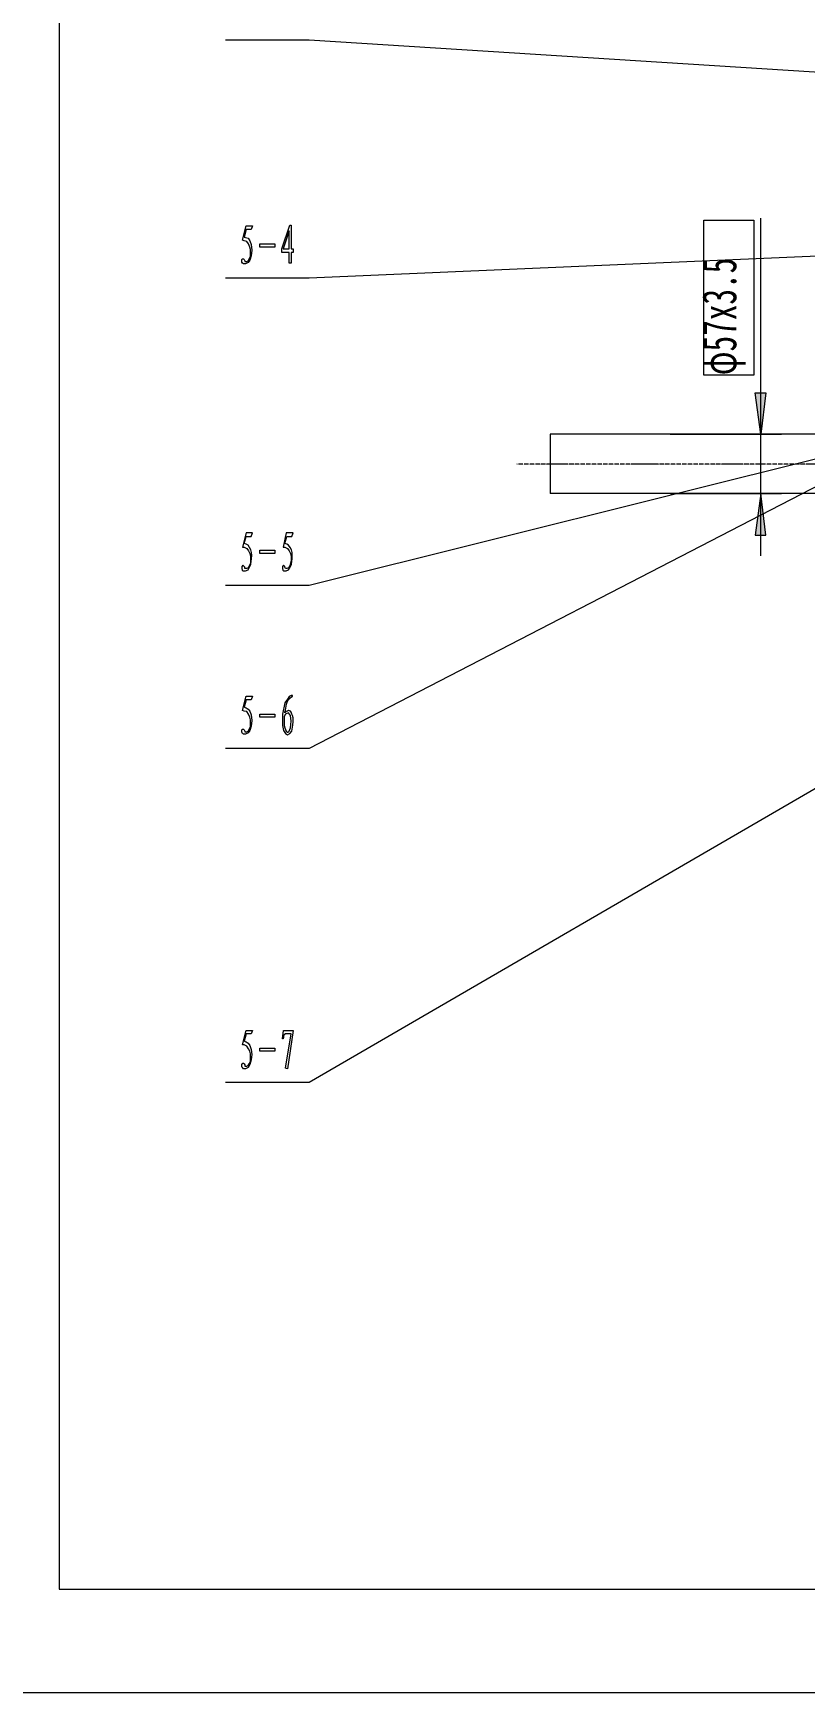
# Model space of a CAD drawing. Header units: millimetres. Extents: x -23892 to 57527, y -540 to 34444.
# Drawn here: x 41054 to 43990, y -540 to 5776 of the extents above; entities that cross this region are included whole.
import ezdxf

# ---------------------------------------------------------------- set-up
doc = ezdxf.new("R2010")
doc.units = ezdxf.units.MM
doc.linetypes.add('AI-Linetype-93', pattern=[21.479999, 16.98, -2.1, 0.3, -2.1])
doc.layers.add('图层 1', color=7, linetype='Continuous')
doc.styles.get("Standard").update_dxf_attribs({"font": ''})
doc.styles.get('Standard').set_extended_font_data('FangSong')

msp = doc.modelspace()

# ---------------------------------------------------------------- hatches: boundary and pattern name
at = {"layer": '图层 1', "lineweight": 0}
for points in [[(43801.1834, 4407.4452), (43841.6374, 4407.4452), (43822.6013, 4250.3929)], [(43801.1834, 3864.908), (43841.6374, 3864.908), (43822.6013, 4024.3228)]]:
    msp.add_hatch(color=7, dxfattribs=at).paths.add_polyline_path(points)

# ---------------------------------------------------------------- linework, layer by layer
at = {"layer": '图层 1', "color": 7, "lineweight": 0, "true_color": 0xffffff}
for p, q in [((41152.732, 11227.387), (41152.732, -144.747)), ((42104.5734, 5749.5353), (41785.705, 5749.5353)), ((46197.4796, 5490.157), (42104.5734, 5749.5353)), ((43822.6401, 3786.3625), (43822.6401, 5071.3638)), ((41849.9396, 4988.0545), (41864.2311, 5042.7807)), ((41864.2311, 5028.5279), (41857.0853, 4999.9835)), ((41857.0853, 4999.9835), (41871.3575, 4995.2196)), ((41864.2311, 5042.7807), (41888.031, 5042.7807)), ((41883.2672, 5028.5279), (41864.2311, 5028.5279)), ((41871.3575, 4995.2196), (41878.5033, 4985.6919)), ((41888.031, 5042.7807), (41883.2672, 5028.5279)), ((41999.8654, 4954.7462), (42030.7917, 5045.182)), ((42028.4098, 5023.764), (42004.6293, 4954.7462)), ((42028.4098, 4954.7462), (42028.4098, 5023.764)), ((42030.7917, 5045.182), (42035.5556, 5045.182)), ((42035.5556, 5045.182), (42035.5556, 4954.7462)), ((46195.0977, 5021.4014), (42104.5734, 4842.9312)), ((41857.0853, 4985.6919), (41849.9396, 4988.0545)), ((41866.6131, 4983.2906), (41857.0853, 4985.6919)), ((41873.7395, 4973.8016), (41866.6131, 4983.2906)), ((41878.5033, 4961.9114), (41873.7395, 4973.8016)), ((41876.1214, 4916.6741), (41880.8853, 4926.2018)), ((41878.5033, 4985.6919), (41883.2672, 4971.4003)), ((41880.8853, 4952.3836), (41878.5033, 4961.9114)), ((41883.2672, 4928.5644), (41878.5033, 4911.9102)), ((41880.8853, 4942.8559), (41880.8853, 4952.3836)), ((41880.8853, 4926.2018), (41880.8853, 4942.8559)), ((41883.2672, 4971.4003), (41885.6491, 4949.9824)), ((41885.6491, 4949.9824), (41883.2672, 4928.5644)), ((41916.5754, 4961.9114), (41916.5754, 4973.8016)), ((41916.5754, 4973.8016), (41973.6836, 4973.8016)), ((41973.6836, 4961.9114), (41916.5754, 4961.9114)), ((41973.6836, 4973.8016), (41973.6836, 4961.9114)), ((41999.8654, 4940.4546), (41999.8654, 4954.7462)), ((42028.4098, 4940.4546), (41999.8654, 4940.4546)), ((42004.6293, 4954.7462), (42028.4098, 4954.7462)), ((42028.4098, 4900.02), (42028.4098, 4940.4546)), ((42035.5556, 4954.7462), (42042.7014, 4954.7462)), ((42042.7014, 4940.4546), (42035.5556, 4940.4546)), ((42035.5556, 4940.4546), (42035.5556, 4900.02)), ((42042.7014, 4954.7462), (42042.7014, 4940.4546)), ((41847.577, 4914.3115), (41849.9396, 4916.6741)), ((41847.577, 4904.7838), (41847.577, 4914.3115)), ((41849.9396, 4900.02), (41847.577, 4904.7838)), ((41849.9396, 4916.6741), (41854.7034, 4916.6741)), ((41854.7034, 4897.6574), (41849.9396, 4900.02)), ((41854.7034, 4916.6741), (41857.0853, 4914.3115)), ((41861.8492, 4897.6574), (41854.7034, 4897.6574)), ((41857.0853, 4914.3115), (41859.4673, 4909.5477)), ((41859.4673, 4909.5477), (41859.4673, 4907.1464)), ((41859.4673, 4907.1464), (41866.6131, 4907.1464)), ((41871.3575, 4902.4213), (41861.8492, 4897.6574)), ((41866.6131, 4907.1464), (41871.3575, 4909.5477)), ((41871.3575, 4909.5477), (41876.1214, 4916.6741)), ((41878.5033, 4911.9102), (41871.3575, 4902.4213)), ((42035.5556, 4900.02), (42028.4098, 4900.02)), ((42104.5734, 4842.9312), (41785.705, 4842.9312)), ((43801.1834, 4407.4452), (43841.6374, 4407.4452)), ((43822.6013, 4250.3929), (43801.1834, 4407.4452)), ((43841.6374, 4407.4452), (43822.6013, 4250.3929)), ((43020.7052, 4250.3929), (43020.7052, 4024.3228)), ((43477.5898, 4250.3929), (43020.7052, 4250.3929)), ((44120.0905, 4250.3929), (43477.5898, 4250.3929)), ((43477.5898, 4250.3929), (43901.1662, 4250.3929)), ((44158.1239, 4186.139), (42104.5347, 3674.5087)), ((44179.5806, 4126.6489), (42104.5734, 3053.4648)), ((46040.3886, 4069.5601), (42104.5347, 1782.755)), ((43477.5898, 4024.3228), (43020.7052, 4024.3228)), ((44120.0905, 4024.3228), (43477.5898, 4024.3228)), ((43477.5898, 4024.3228), (43901.1662, 4024.3228)), ((43822.6013, 4024.3228), (43801.1834, 3864.908)), ((43841.6374, 3864.908), (43822.6013, 4024.3228)), ((43801.1834, 3864.908), (43841.6374, 3864.908)), ((41916.5754, 3795.8902), (41916.5754, 3807.7805)), ((41916.5754, 3807.7805), (41973.6836, 3807.7805)), ((41973.6836, 3795.8902), (41916.5754, 3795.8902)), ((41973.6836, 3807.7805), (41973.6836, 3795.8902)), ((42104.5347, 3674.5087), (41785.6663, 3674.5087)), ((41849.9396, 3198.5881), (41864.2311, 3253.353)), ((41864.2311, 3239.0615), (41857.0853, 3210.5171)), ((41864.2311, 3253.353), (41888.031, 3253.353)), ((41883.2672, 3239.0615), (41864.2311, 3239.0615)), ((41888.031, 3253.353), (41883.2672, 3239.0615)), ((41857.0853, 3196.2255), (41849.9396, 3198.5881)), ((41857.0853, 3210.5171), (41864.2311, 3208.1158)), ((41866.6131, 3193.8629), (41857.0853, 3196.2255)), ((41864.2311, 3208.1158), (41871.3575, 3203.3519)), ((41873.7395, 3184.3352), (41866.6131, 3193.8629)), ((41871.3575, 3203.3519), (41878.5033, 3196.2255)), ((41878.5033, 3172.4449), (41873.7395, 3184.3352)), ((41878.5033, 3196.2255), (41883.2672, 3181.9339)), ((41880.8853, 3162.9172), (41878.5033, 3172.4449)), ((41880.8853, 3153.3895), (41880.8853, 3162.9172)), ((41883.2672, 3181.9339), (41885.6491, 3160.5159)), ((41885.6491, 3160.5159), (41883.2672, 3139.098)), ((41916.5754, 3172.4449), (41916.5754, 3184.3352)), ((41916.5754, 3184.3352), (41973.6836, 3184.3352)), ((41973.6836, 3172.4449), (41916.5754, 3172.4449)), ((41973.6836, 3184.3352), (41973.6836, 3172.4449)), ((42014.1376, 3184.3352), (42009.3738, 3174.8075)), ((42009.3738, 3174.8075), (42009.3738, 3155.7521)), ((42018.9015, 3186.6978), (42014.1376, 3184.3352)), ((42026.0473, 3189.0991), (42018.9015, 3186.6978)), ((42033.1737, 3179.5714), (42026.0473, 3189.0991)), ((42035.5556, 3158.1534), (42033.1737, 3179.5714)), ((42033.1737, 3131.9716), (42035.5556, 3158.1534)), ((41847.577, 3124.8451), (41849.9396, 3127.2077)), ((41847.577, 3115.3174), (41847.577, 3124.8451)), ((41849.9396, 3110.5536), (41847.577, 3115.3174)), ((41849.9396, 3127.2077), (41854.7034, 3127.2077)), ((41854.7034, 3108.191), (41849.9396, 3110.5536)), ((41854.7034, 3127.2077), (41857.0853, 3124.8451)), ((41861.8492, 3108.191), (41854.7034, 3108.191)), ((41857.0853, 3124.8451), (41859.4673, 3120.0813)), ((41859.4673, 3120.0813), (41859.4673, 3117.68)), ((41859.4673, 3117.68), (41866.6131, 3117.68)), ((41871.3575, 3112.9549), (41861.8492, 3108.191)), ((41866.6131, 3117.68), (41871.3575, 3120.0813)), ((41871.3575, 3120.0813), (41876.1214, 3127.2077)), ((41878.5033, 3122.4438), (41871.3575, 3112.9549)), ((41876.1214, 3127.2077), (41880.8853, 3136.7354)), ((41883.2672, 3139.098), (41878.5033, 3122.4438)), ((41880.8853, 3136.7354), (41880.8853, 3153.3895)), ((42009.3738, 3155.7521), (42009.3738, 3141.4993)), ((42009.3738, 3141.4993), (42011.7557, 3131.9716)), ((42011.7557, 3131.9716), (42016.5195, 3120.0813)), ((42016.5195, 3120.0813), (42021.2834, 3115.3174)), ((42021.2834, 3115.3174), (42023.6653, 3115.3174)), ((42023.6653, 3115.3174), (42028.4098, 3120.0813)), ((42028.4098, 3120.0813), (42033.1737, 3131.9716)), ((42104.5734, 3053.4648), (41785.705, 3053.4648)), ((41849.9396, 1925.5157), (41864.2311, 1980.242)), ((41864.2311, 1968.3517), (41857.0853, 1939.8073)), ((41864.2311, 1980.242), (41888.031, 1980.242)), ((41883.2672, 1968.3517), (41864.2311, 1968.3517)), ((41888.031, 1980.242), (41883.2672, 1968.3517)), ((42002.2474, 1949.2963), (42007.0112, 1980.242)), ((42007.0112, 1980.242), (42042.7014, 1980.242)), ((42009.3738, 1963.5878), (42007.0112, 1958.824)), ((42007.0112, 1958.824), (42007.0112, 1954.0601)), ((42014.1376, 1968.3517), (42009.3738, 1963.5878)), ((42016.5195, 1968.3517), (42014.1376, 1968.3517)), ((42014.1376, 1837.4812), (42035.5556, 1968.3517)), ((42035.5556, 1968.3517), (42016.5195, 1968.3517)), ((42042.7014, 1980.242), (42021.2834, 1835.08)), ((41857.0853, 1925.5157), (41849.9396, 1925.5157)), ((41857.0853, 1939.8073), (41864.2311, 1937.406)), ((41866.6131, 1920.7519), (41857.0853, 1925.5157)), ((41864.2311, 1937.406), (41871.3575, 1932.6421)), ((41873.7395, 1911.2242), (41866.6131, 1920.7519)), ((41871.3575, 1932.6421), (41878.5033, 1923.1532)), ((41878.5033, 1901.7352), (41873.7395, 1911.2242)), ((41878.5033, 1923.1532), (41883.2672, 1908.8616)), ((41880.8853, 1892.2075), (41878.5033, 1901.7352)), ((41883.2672, 1908.8616), (41885.6491, 1889.8062)), ((41916.5754, 1901.7352), (41916.5754, 1913.6255)), ((41916.5754, 1913.6255), (41973.6836, 1913.6255)), ((41973.6836, 1901.7352), (41916.5754, 1901.7352)), ((41973.6836, 1913.6255), (41973.6836, 1901.7352)), ((42004.6293, 1949.2963), (42002.2474, 1949.2963)), ((42007.0112, 1954.0601), (42004.6293, 1949.2963)), ((41847.577, 1851.7341), (41852.3215, 1856.4979)), ((41847.577, 1842.2451), (41847.577, 1851.7341)), ((41849.9396, 1839.8438), (41847.577, 1842.2451)), ((41854.7034, 1835.08), (41849.9396, 1839.8438)), ((41852.3215, 1856.4979), (41854.7034, 1856.4979)), ((41854.7034, 1856.4979), (41857.0853, 1854.1354)), ((41861.8492, 1835.08), (41854.7034, 1835.08)), ((41857.0853, 1854.1354), (41859.4673, 1849.3715)), ((41859.4673, 1849.3715), (41859.4673, 1844.6077)), ((41859.4673, 1844.6077), (41866.6131, 1844.6077)), ((41871.3575, 1839.8438), (41861.8492, 1835.08)), ((41866.6131, 1844.6077), (41871.3575, 1846.9702)), ((41871.3575, 1846.9702), (41876.1214, 1854.1354)), ((41878.5033, 1851.7341), (41871.3575, 1839.8438)), ((41876.1214, 1854.1354), (41880.8853, 1863.6631)), ((41883.2672, 1868.4269), (41878.5033, 1851.7341)), ((41880.8853, 1882.6798), (41880.8853, 1892.2075)), ((41880.8853, 1863.6631), (41880.8853, 1882.6798)), ((41885.6491, 1889.8062), (41883.2672, 1868.4269)), ((42021.2834, 1835.08), (42014.1376, 1837.4812)), ((42104.5734, 1782.755), (41785.705, 1782.755)), ((41152.732, -144.747), (57129.3831, -144.747)), ((57526.7776, -539.7596), (24188.5301, -539.7596))]:
    msp.add_line(p, q, dxfattribs=at)
at = {"layer": '图层 1', "lineweight": 0}
for p, q in [((43606.0977, 4474.0617), (43606.0977, 5064.1987)), ((43606.0977, 5064.1987), (43796.4582, 5064.1987)), ((43796.4582, 5064.1987), (43796.4582, 4474.0617)), ((43796.4582, 4474.0617), (43606.0977, 4474.0617)), ((43801.1834, 4407.4452), (43841.6374, 4407.4452)), ((43822.6013, 4250.3929), (43801.1834, 4407.4452)), ((43841.6374, 4407.4452), (43822.6013, 4250.3929)), ((43822.6013, 4024.3228), (43801.1834, 3864.908)), ((43841.6374, 3864.908), (43822.6013, 4024.3228)), ((43801.1834, 3864.908), (43841.6374, 3864.908))]:
    msp.add_line(p, q, dxfattribs=at)
at = {"layer": '图层 1', "color": 18, "lineweight": 0, "true_color": 0x000000}
for p, q in [((43606.0977, 4474.0617), (43606.0977, 5064.1987)), ((43606.0977, 5064.1987), (43796.4582, 5064.1987)), ((43796.4582, 5064.1987), (43796.4582, 4474.0617)), ((43796.4582, 4474.0617), (43606.0977, 4474.0617))]:
    msp.add_line(p, q, dxfattribs=at)
at = {"layer": '图层 1', "color": 7, "linetype": 'AI-Linetype-93', "lineweight": 0, "true_color": 0xffffff}
msp.add_line((46504.4578, 4136.1766), (42894.5986, 4136.1766), dxfattribs=at)
at = {"layer": '图层 1', "color": 7, "lineweight": 0, "true_color": 0xffffff}
for points, knots in [([(41880.8853, 3776.8348), (41880.8853, 3776.8348), (41880.8853, 3786.3625), (41880.8853, 3786.3625), (41880.8853, 3786.3625), (41878.5033, 3795.8902), (41878.5033, 3795.8902), (41878.5033, 3795.8902), (41873.7395, 3805.4179), (41873.7395, 3805.4179), (41873.7395, 3805.4179), (41866.6131, 3814.9069), (41866.6131, 3814.9069), (41866.6131, 3814.9069), (41857.0853, 3819.6707), (41857.0853, 3819.6707), (41857.0853, 3819.6707), (41849.9396, 3819.6707), (41849.9396, 3819.6707), (41849.9396, 3819.6707), (41864.2311, 3874.397), (41864.2311, 3874.397), (41864.2311, 3874.397), (41888.031, 3874.397), (41888.031, 3874.397), (41888.031, 3874.397), (41883.2672, 3860.1441), (41883.2672, 3860.1441), (41883.2672, 3860.1441), (41864.2311, 3860.1441), (41864.2311, 3860.1441), (41864.2311, 3860.1441), (41857.0853, 3833.9623), (41857.0853, 3833.9623), (41857.0853, 3833.9623), (41864.2311, 3831.561), (41864.2311, 3831.561), (41864.2311, 3831.561), (41871.3575, 3826.8359), (41871.3575, 3826.8359), (41889.9288, 3808.5938), (41887.7793, 3768.469), (41878.5033, 3745.9278), (41878.5033, 3745.9278), (41871.3575, 3733.9988), (41871.3575, 3733.9988), (41871.3575, 3733.9988), (41861.8492, 3729.2737), (41861.8492, 3729.2737), (41846.9379, 3727.7245), (41847.0929, 3734.7734), (41847.577, 3745.9278), (41847.577, 3745.9278), (41852.3215, 3750.6529), (41852.3215, 3750.6529), (41852.3215, 3750.6529), (41854.7034, 3748.2904), (41854.7034, 3748.2904), (41854.7034, 3748.2904), (41857.0853, 3745.9278), (41857.0853, 3745.9278), (41857.0853, 3745.9278), (41859.4673, 3743.5265), (41859.4673, 3743.5265), (41859.4673, 3743.5265), (41859.4673, 3738.7627), (41859.4673, 3738.7627), (41859.4673, 3738.7627), (41866.6131, 3738.7627), (41866.6131, 3738.7627), (41866.6131, 3738.7627), (41871.3575, 3741.164), (41871.3575, 3741.164), (41871.3575, 3741.164), (41876.1214, 3748.2904), (41876.1214, 3748.2904), (41876.1214, 3748.2904), (41880.8853, 3757.8181), (41880.8853, 3757.8181), (41880.8853, 3757.8181), (41880.8853, 3776.8348), (41880.8853, 3776.8348)], [0, 0, 0, 0, 1, 1, 1, 2, 2, 2, 3, 3, 3, 4, 4, 4, 5, 5, 5, 6, 6, 6, 7, 7, 7, 8, 8, 8, 9, 9, 9, 10, 10, 10, 11, 11, 11, 12, 12, 12, 13, 13, 13, 14, 14, 14, 15, 15, 15, 16, 16, 16, 17, 17, 17, 18, 18, 18, 19, 19, 19, 20, 20, 20, 21, 21, 21, 22, 22, 22, 23, 23, 23, 24, 24, 24, 25, 25, 25, 26, 26, 26, 27, 27, 27, 27]), ([(42035.5556, 3776.8348), (42035.5556, 3776.8348), (42035.5556, 3786.3625), (42035.5556, 3786.3625), (42035.5556, 3786.3625), (42033.1737, 3795.8902), (42033.1737, 3795.8902), (42033.1737, 3795.8902), (42028.4098, 3805.4179), (42028.4098, 3805.4179), (42028.4098, 3805.4179), (42021.2834, 3814.9069), (42021.2834, 3814.9069), (42021.2834, 3814.9069), (42011.7557, 3819.6707), (42011.7557, 3819.6707), (42011.7557, 3819.6707), (42004.6293, 3819.6707), (42004.6293, 3819.6707), (42004.6293, 3819.6707), (42016.5195, 3874.397), (42016.5195, 3874.397), (42016.5195, 3874.397), (42042.7014, 3874.397), (42042.7014, 3874.397), (42042.7014, 3874.397), (42037.9375, 3860.1441), (42037.9375, 3860.1441), (42037.9375, 3860.1441), (42018.9015, 3860.1441), (42018.9015, 3860.1441), (42018.9015, 3860.1441), (42011.7557, 3833.9623), (42011.7557, 3833.9623), (42011.7557, 3833.9623), (42018.9015, 3831.561), (42018.9015, 3831.561), (42018.9015, 3831.561), (42026.0473, 3826.8359), (42026.0473, 3826.8359), (42044.5992, 3808.5938), (42042.4496, 3768.469), (42033.1737, 3745.9278), (42033.1737, 3745.9278), (42026.0473, 3733.9988), (42026.0473, 3733.9988), (42026.0473, 3733.9988), (42016.5195, 3729.2737), (42016.5195, 3729.2737), (42001.6083, 3727.7245), (42001.7632, 3734.7734), (42002.2474, 3745.9278), (42002.2474, 3745.9278), (42007.0112, 3750.6529), (42007.0112, 3750.6529), (42007.0112, 3750.6529), (42011.7557, 3745.9278), (42011.7557, 3745.9278), (42011.7557, 3745.9278), (42011.7557, 3743.5265), (42011.7557, 3743.5265), (42011.7557, 3743.5265), (42014.1376, 3738.7627), (42014.1376, 3738.7627), (42014.1376, 3738.7627), (42018.9015, 3738.7627), (42018.9015, 3738.7627), (42018.9015, 3738.7627), (42026.0473, 3741.164), (42026.0473, 3741.164), (42026.0473, 3741.164), (42030.7917, 3748.2904), (42030.7917, 3748.2904), (42030.7917, 3748.2904), (42035.5556, 3767.3458), (42035.5556, 3767.3458), (42035.5556, 3767.3458), (42035.5556, 3776.8348), (42035.5556, 3776.8348)], [0, 0, 0, 0, 1, 1, 1, 2, 2, 2, 3, 3, 3, 4, 4, 4, 5, 5, 5, 6, 6, 6, 7, 7, 7, 8, 8, 8, 9, 9, 9, 10, 10, 10, 11, 11, 11, 12, 12, 12, 13, 13, 13, 14, 14, 14, 15, 15, 15, 16, 16, 16, 17, 17, 17, 18, 18, 18, 19, 19, 19, 20, 20, 20, 21, 21, 21, 22, 22, 22, 23, 23, 23, 24, 24, 24, 25, 25, 25, 26, 26, 26, 26]), ([(42037.9375, 3184.3352), (42037.9375, 3184.3352), (42040.3195, 3179.5714), (42040.3195, 3179.5714), (42040.3195, 3179.5714), (42042.7014, 3170.0437), (42042.7014, 3170.0437), (42042.7014, 3170.0437), (42042.7014, 3153.3895), (42042.7014, 3153.3895), (42042.7014, 3153.3895), (42040.3195, 3134.3728), (42040.3195, 3134.3728), (42040.3195, 3134.3728), (42037.9375, 3120.0813), (42037.9375, 3120.0813), (42037.9375, 3120.0813), (42030.7917, 3110.5536), (42030.7917, 3110.5536), (42030.7917, 3110.5536), (42021.2834, 3105.7897), (42021.2834, 3105.7897), (42021.2834, 3105.7897), (42014.1376, 3110.5536), (42014.1376, 3110.5536), (42014.1376, 3110.5536), (42007.0112, 3122.4438), (42007.0112, 3122.4438), (42007.0112, 3122.4438), (42002.2474, 3141.4993), (42002.2474, 3141.4993), (42002.2474, 3141.4993), (42002.2474, 3184.3352), (42002.2474, 3184.3352), (42002.2474, 3184.3352), (42011.7557, 3227.1712), (42011.7557, 3227.1712), (42011.7557, 3227.1712), (42021.2834, 3241.424), (42021.2834, 3241.424), (42021.2834, 3241.424), (42028.4098, 3250.9517), (42028.4098, 3250.9517), (42028.4098, 3250.9517), (42035.5556, 3255.7156), (42035.5556, 3255.7156), (42035.5556, 3255.7156), (42040.3195, 3255.7156), (42040.3195, 3255.7156), (42040.3195, 3255.7156), (42040.3195, 3250.9517), (42040.3195, 3250.9517), (42040.3195, 3250.9517), (42037.9375, 3250.9517), (42037.9375, 3250.9517), (42011.1747, 3232.516), (42020.4894, 3213.9253), (42011.7557, 3191.4616), (42011.7557, 3191.4616), (42011.7557, 3189.0991), (42011.7557, 3189.0991), (42011.7557, 3189.0991), (42016.5195, 3193.8629), (42016.5195, 3193.8629), (42016.5195, 3193.8629), (42021.2834, 3196.2255), (42021.2834, 3196.2255), (42021.2834, 3196.2255), (42026.0473, 3198.5881), (42026.0473, 3198.5881), (42026.0473, 3198.5881), (42033.1737, 3196.2255), (42033.1737, 3196.2255), (42033.1737, 3196.2255), (42035.5556, 3191.4616), (42035.5556, 3191.4616), (42035.5556, 3191.4616), (42037.9375, 3184.3352), (42037.9375, 3184.3352)], [0, 0, 0, 0, 1, 1, 1, 2, 2, 2, 3, 3, 3, 4, 4, 4, 5, 5, 5, 6, 6, 6, 7, 7, 7, 8, 8, 8, 9, 9, 9, 10, 10, 10, 11, 11, 11, 12, 12, 12, 13, 13, 13, 14, 14, 14, 15, 15, 15, 16, 16, 16, 17, 17, 17, 18, 18, 18, 19, 19, 19, 20, 20, 20, 21, 21, 21, 22, 22, 22, 23, 23, 23, 24, 24, 24, 25, 25, 25, 26, 26, 26, 26])]:
    msp.add_open_spline(points, degree=3, knots=knots, dxfattribs=at)

# ---------------------------------------------------------------- texts
at = {"layer": '图层 1', "color": 7, "lineweight": 0, "width": 0.675}
msp.add_text('φ57x3.5', height=129.45044, rotation=89.99999135, dxfattribs=at).set_placement((43729.4888, 4474.1004))

doc.saveas('drawing.dxf')
